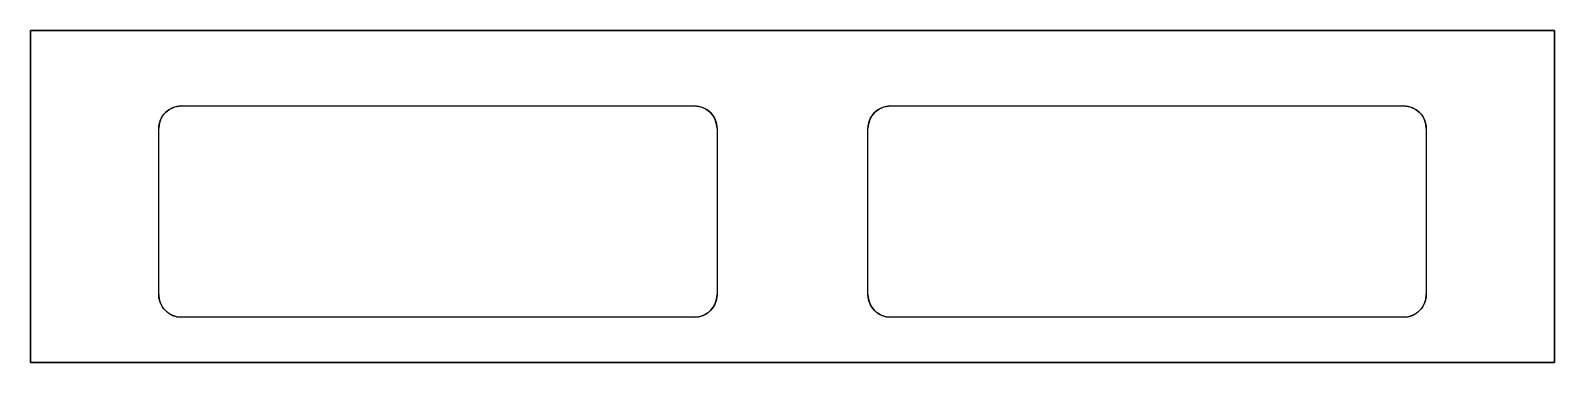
# Model space of a CAD drawing. Header units: millimetres. Extents: x 0 to 101, y 0 to 22.
import ezdxf

# ---------------------------------------------------------------- set-up
doc = ezdxf.new("R2010")
doc.units = ezdxf.units.MM
doc.layers.get('0').update_dxf_attribs({"lineweight": 25, "true_color": 0x000000})
doc.layers.add('render', color=14, linetype='Continuous', lineweight=25, true_color=0x800000)

msp = doc.modelspace()

# ---------------------------------------------------------------- linework, layer by layer
at = {"flags": 128}
msp.add_lwpolyline([(0, 0), (101, 0), (101, 22), (0, 22)], close=True, dxfattribs=at)
for points in [[(10, 17), (44, 17, -0.414214), (45.5, 15.5), (45.5, 4.5, -0.414214), (44, 3), (10, 3, -0.414214), (8.5, 4.5), (8.5, 15.5, -0.414214), (10, 17)], [(57, 17), (91, 17, -0.414214), (92.5, 15.5), (92.5, 4.5, -0.414214), (91, 3), (57, 3, -0.414214), (55.5, 4.5), (55.5, 15.5, -0.414214), (57, 17)]]:
    msp.add_lwpolyline(points, format="xyb", dxfattribs=at)
at = {"layer": 'render'}
for p, q in [((10, 17), (44, 17)), ((57, 17), (91, 17)), ((8.5, 4.5), (8.5, 15.5)), ((45.5, 15.5), (45.5, 4.5)), ((55.5, 4.5), (55.5, 15.5)), ((92.5, 15.5), (92.5, 4.5)), ((44, 3), (10, 3)), ((91, 3), (57, 3))]:
    msp.add_line(p, q, dxfattribs=at)
at = {"layer": 'render', "flags": 128}
msp.add_lwpolyline([(0, 22), (101, 22), (101, 0), (0, 0)], close=True, dxfattribs=at)
at = {"layer": 'render'}
for centre, start, end in [((10, 15.5), 90, 180), ((44, 15.5), 0, 90), ((57, 15.5), 90, 180), ((91, 15.5), 0, 90), ((10, 4.5), 180, 270), ((44, 4.5), 270, 0), ((57, 4.5), 180, 270), ((91, 4.5), 270, 0)]:
    msp.add_arc(centre, 1.5, start, end, dxfattribs=at)

doc.saveas('drawing.dxf')
